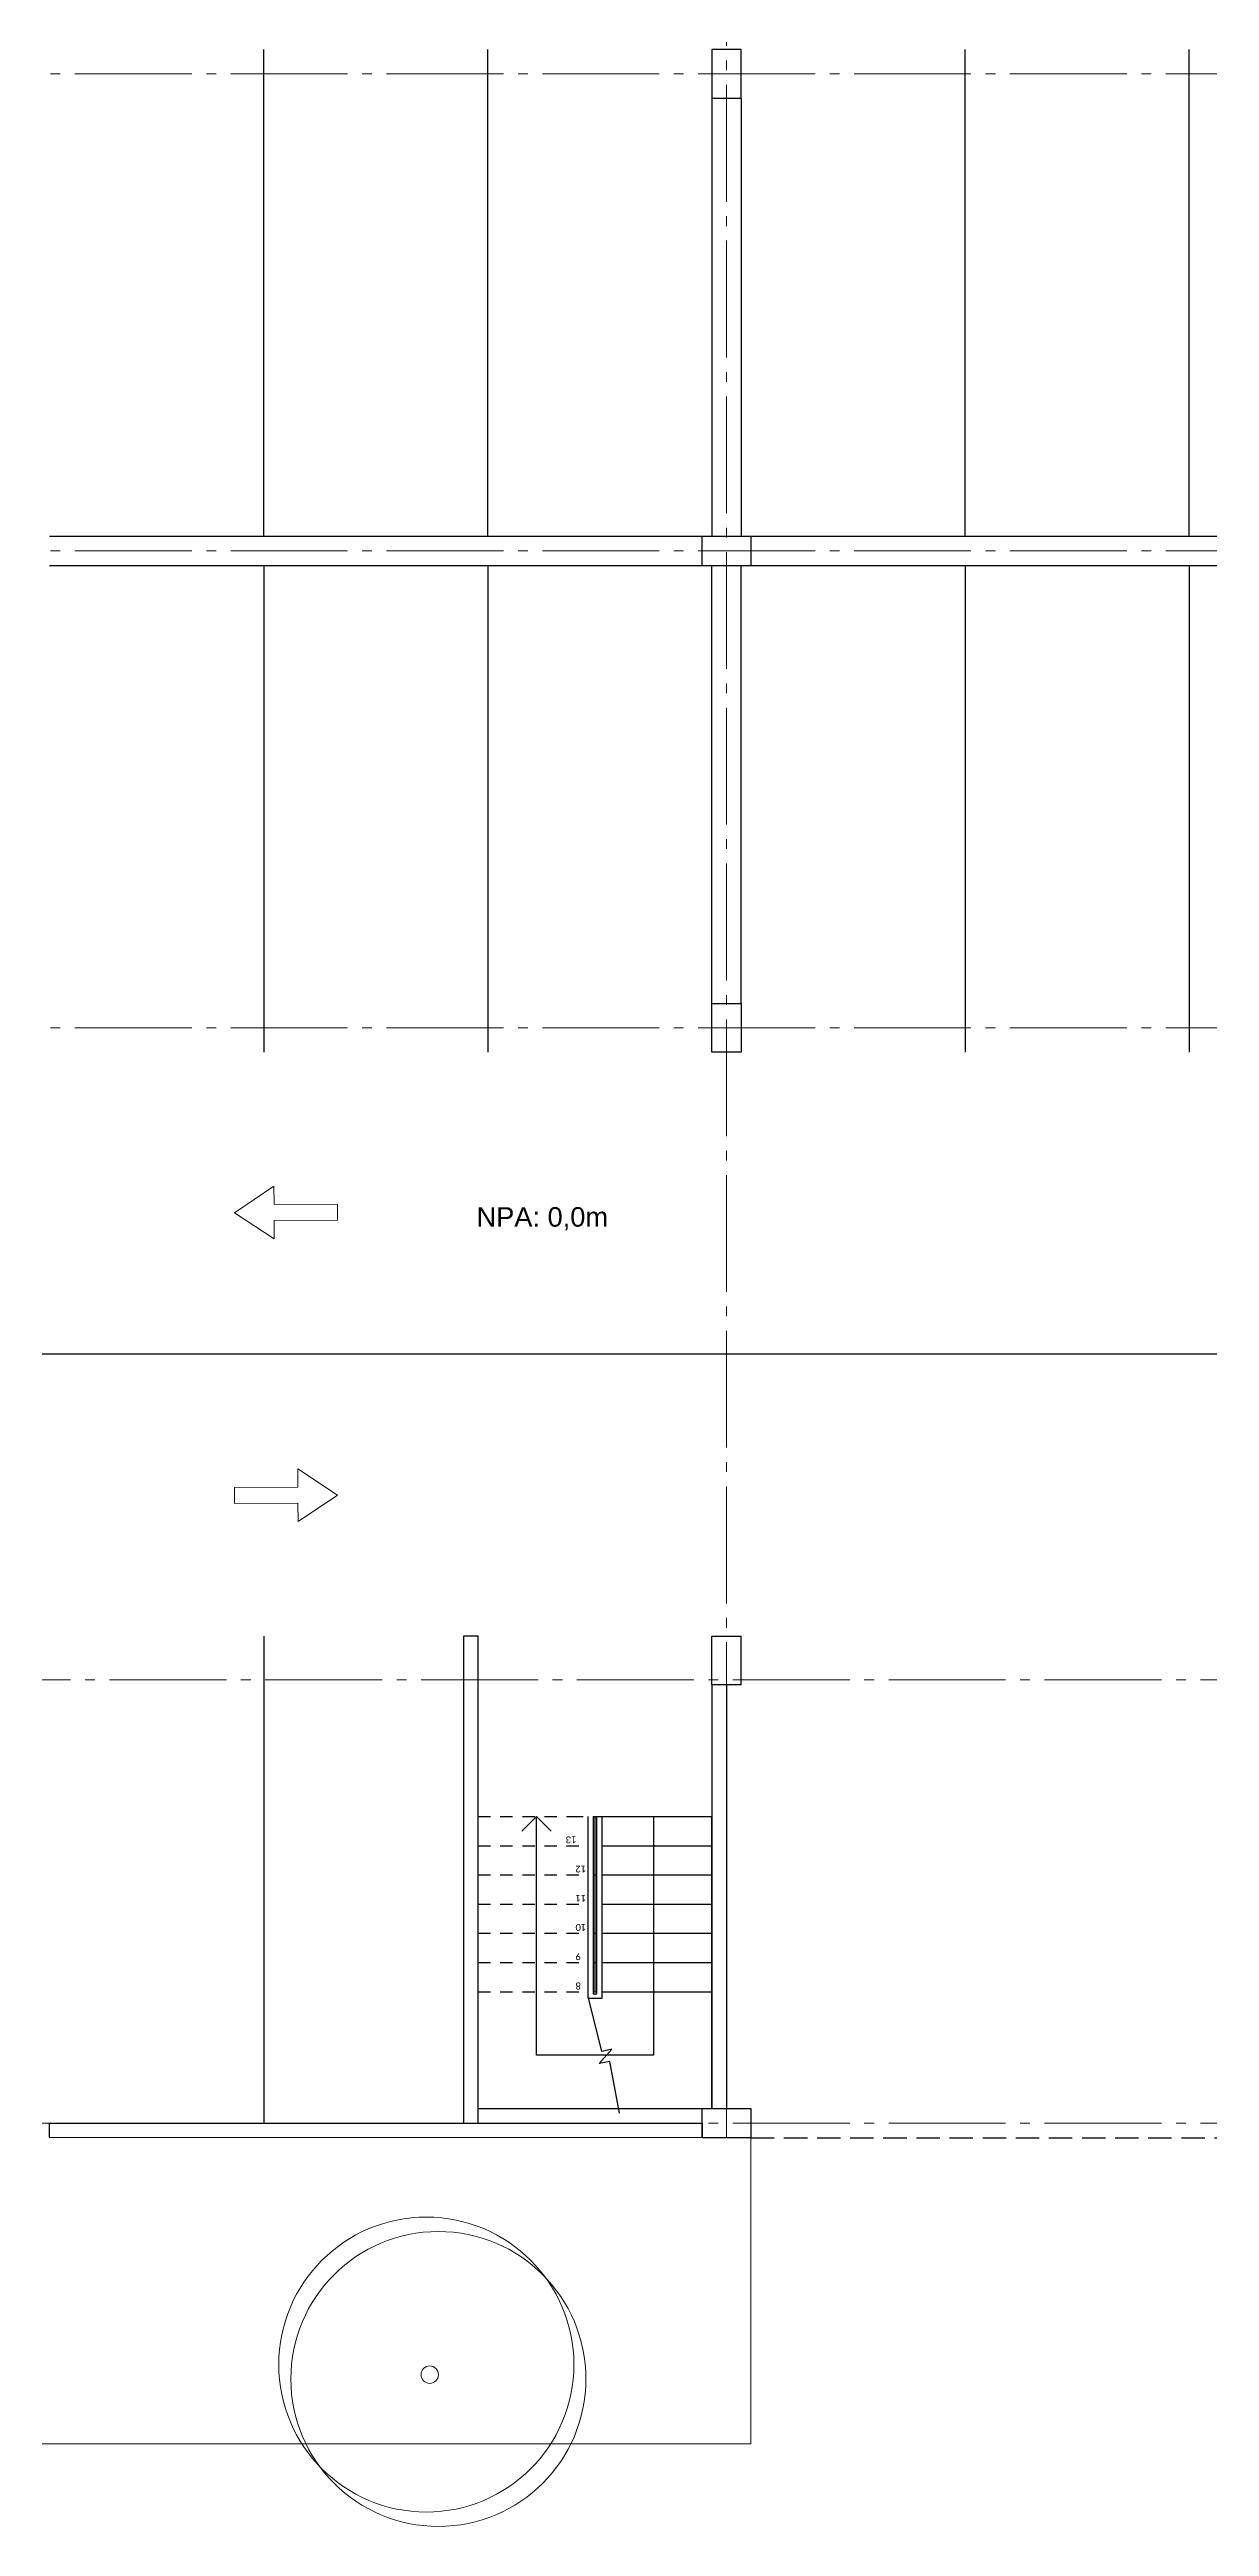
# Model space of a CAD drawing. Header units: metres. Extents: x 0 to 570, y -16 to 122.
# Drawn here: x 345.27 to 357.17, y 37.05 to 62.5 of the extents above; entities that cross this region are included whole.
import ezdxf

# ---------------------------------------------------------------- set-up
doc = ezdxf.new("R2010")
doc.units = ezdxf.units.M
for name, pattern in [('ACAD_ISO02W100', [15, 12, -3]), ('ACAD_ISO04W100', [30, 24, -3, 0, -3]), ('DASHED2', [9.525, 6.35, -3.175])]:
    doc.linetypes.add(name, pattern=pattern)
for name, color, linetype, lineweight in [('ARQ- ARBOLES', 85, 'Continuous', 13), ('ARQ-ZONAS VERDES', 82, 'Continuous', 13), ('HATCH', 8, 'Continuous', 5)]:
    doc.layers.add(name, color=color, linetype=linetype, lineweight=lineweight)
for name, color, linetype in [('ARQ- COLUMNAS', 7, 'Continuous'), ('ARQ-MUROS BAJOS', 252, 'Continuous'), ('ARQ-MUROS MAMPOSTERIA', 7, 'Continuous'), ('ARQ-PROYECCIONES', 252, 'ACAD_ISO02W100'), ('ARQ-SUELO', 252, 'Continuous'), ('ARQ-TEXTO', 7, 'Continuous'), ('estructura ejes', 7, 'ACAD_ISO04W100')]:
    doc.layers.add(name, color=color, linetype=linetype)
doc.styles.get("Standard").update_dxf_attribs({"font": 'arial.ttf'})

# ---------------------------------------------------------------- blocks, each defined once
blk = doc.blocks.new('ARBOL')
at = {"layer": 'ARQ- ARBOLES'}
for centre, radius in [((128.732, 225.111), 1.515), ((128.856, 224.963), 1.515), ((128.821, 225.067), 0.0892)]:
    blk.add_circle(centre, radius, dxfattribs=at)

msp = doc.modelspace()

# ---------------------------------------------------------------- linework, layer by layer
at = {"layer": 'ARQ- COLUMNAS'}
for points in [[(352.066, 62.498), (352.066, 61.998), (352.366, 61.998), (352.366, 62.498), (352.066, 62.498)], [(351.966, 57.198), (351.966, 57.498), (352.466, 57.498), (352.466, 57.198)], [(351.966, 57.198), (352.466, 57.198)], [(352.066, 52.198), (352.066, 52.698), (352.366, 52.698), (352.366, 52.198), (352.066, 52.198)], [(352.366, 45.698), (352.066, 45.698), (352.066, 46.198), (352.366, 46.198)], [(352.366, 45.698), (352.366, 46.198)], [(352.466, 41.045), (351.966, 41.045), (351.966, 41.345), (352.466, 41.345), (352.466, 41.045)]]:
    msp.add_lwpolyline(points, dxfattribs=at)
at = {"layer": 'ARQ-MUROS BAJOS'}
msp.add_line((350.696, 44.345), (350.746, 44.345), dxfattribs=at)
for points in [[(350.886, 44.345), (350.936, 44.345), (350.936, 42.475), (350.796, 42.475), (350.796, 44.345)], [(350.846, 44.345), (350.846, 42.525), (350.886, 42.525), (350.886, 44.345)]]:
    msp.add_lwpolyline(points, dxfattribs=at)
at = {"layer": 'ARQ-MUROS MAMPOSTERIA'}
for points in [[(349.666, 41.198), (349.666, 46.198), (349.516, 46.198), (349.516, 41.198)], [(352.066, 45.698), (352.066, 41.345)], [(352.216, 45.698), (352.216, 41.345)], [(345.266, 41.048), (345.266, 41.195), (351.966, 41.195), (351.966, 41.048), (345.266, 41.045)]]:
    msp.add_lwpolyline(points, dxfattribs=at)
at = {"layer": 'ARQ-PROYECCIONES', "ltscale": 0.02}
msp.add_lwpolyline([(352.466, 41.045), (359.166, 41.045)], dxfattribs=at)
at = {"layer": 'ARQ-SUELO', "linetype": 'DASHED2', "ltscale": 0.02}
msp.add_line((349.666, 44.345), (350.796, 44.345), dxfattribs=at)
at = {"layer": 'ARQ-SUELO'}
msp.add_line((350.846, 44.345), (352.066, 44.345), dxfattribs=at)
for points in [[(347.466, 57.498), (347.466, 62.498)], [(349.766, 57.498), (349.766, 62.498)], [(354.666, 57.498), (354.666, 62.498)], [(356.966, 57.498), (356.966, 62.498)], [(352.066, 61.995), (352.066, 57.498)], [(352.366, 61.995), (352.366, 57.498)], [(345.266, 57.498), (351.966, 57.498)], [(352.466, 57.498), (359.166, 57.498)], [(345.266, 57.198), (351.966, 57.198)], [(347.466, 57.198), (347.466, 52.198)], [(349.766, 57.198), (349.766, 52.198)], [(352.066, 52.702), (352.066, 57.198)], [(352.366, 52.702), (352.366, 57.198)], [(352.466, 57.198), (359.166, 57.198)], [(354.666, 57.198), (354.666, 52.198)], [(356.966, 57.198), (356.966, 52.198)], [(347.466, 46.198), (347.466, 41.195)], [(350.866, 42.545), (350.866, 44.345)], [(352.066, 41.345), (352.066, 44.345)], [(350.936, 44.045), (352.066, 44.045)], [(350.846, 43.745), (350.886, 43.745)], [(350.936, 43.745), (352.066, 43.745)], [(350.936, 43.445), (352.066, 43.445)], [(350.846, 43.145), (350.886, 43.145)], [(350.936, 43.145), (352.066, 43.145)], [(350.846, 42.845), (350.886, 42.845)], [(350.936, 42.845), (352.066, 42.845)], [(350.846, 42.545), (350.886, 42.545)], [(350.936, 42.545), (352.066, 42.545)], [(349.666, 41.345), (352.066, 41.345)]]:
    msp.add_lwpolyline(points, dxfattribs=at)
at = {"layer": 'ARQ-SUELO', "color": 251, "true_color": 0x636466}
msp.add_lwpolyline([(337.716, 49.098), (388.366, 49.098)], dxfattribs=at)
at = {"layer": 'ARQ-SUELO', "linetype": 'DASHED2', "ltscale": 0.02}
for points in [[(349.666, 44.045), (350.796, 44.045)], [(349.666, 43.745), (350.796, 43.745)], [(349.666, 43.445), (350.796, 43.445)], [(349.666, 43.145), (350.796, 43.145)], [(349.666, 42.845), (350.796, 42.845)], [(349.666, 42.545), (350.796, 42.545)]]:
    msp.add_lwpolyline(points, dxfattribs=at)
at = {"layer": 'ARQ-TEXTO'}
for points in [[(350.416, 44.195), (350.266, 44.345), (350.116, 44.195)], [(351.466, 44.345), (351.466, 41.895), (350.266, 41.895), (350.266, 44.345)], [(351.118, 41.297), (351.019, 41.827), (350.907, 41.808), (351.037, 41.956), (350.935, 41.932), (350.796, 42.497)]]:
    msp.add_lwpolyline(points, dxfattribs=at)
at = {"layer": 'ARQ-ZONAS VERDES'}
msp.add_lwpolyline([(321.566, 76.75), (321.566, 37.9), (352.466, 37.9), (352.466, 41.045)], dxfattribs=at)
at = {"layer": 'estructura ejes', "color": 252, "lineweight": 20, "ltscale": 0.05}
for p, q in [((352.216, 78.135), (352.216, 41.045)), ((401.126, 62.248), (330.466, 62.248)), ((401.126, 57.348), (330.466, 57.348)), ((401.126, 52.448), (330.466, 52.448)), ((396.681, 45.748), (330.466, 45.748)), ((396.681, 41.195), (330.466, 41.195))]:
    msp.add_line(p, q, dxfattribs=at)
at = {"layer": 'HATCH'}
for points in [[(348.223, 50.472), (348.222, 50.635), (347.571, 50.632), (347.57, 50.821), (347.165, 50.548), (347.573, 50.279), (347.572, 50.469), (348.223, 50.472)], [(347.165, 47.724), (347.166, 47.562), (347.816, 47.565), (347.817, 47.375), (348.223, 47.648), (347.815, 47.917), (347.816, 47.728), (347.165, 47.724)]]:
    msp.add_lwpolyline(points, dxfattribs=at)

# ---------------------------------------------------------------- block references
at = {"layer": 'ARQ-ZONAS VERDES', "rotation": 180}
msp.add_blockref('ARBOL', (477.99, 263.678), dxfattribs=at)

# ---------------------------------------------------------------- texts
at = {"layer": 'ARQ-TEXTO', "insert": (351, 50.605), "char_height": 0.2, "attachment_point": 3}
msp.add_mtext_dynamic_manual_height_columns('NPA: 0,0m', width=2.80317, gutter_width=12.5, heights=[0], dxfattribs=at)
at = {"layer": 'ARQ-TEXTO', "char_height": 0.07, "attachment_point": 3, "rotation": 180}
for s, insert in [('{\\fCalibri Light|b0|i0|c0|p34;13}', (350.566, 44.07)), ('{\\fCalibri Light|b0|i0|c0|p34;12}', (350.666, 43.77)), ('{\\fCalibri Light|b0|i0|c0|p34;11}', (350.666, 43.47)), ('{\\fCalibri Light|b0|i0|c0|p34;10}', (350.666, 43.17)), ('{\\fCalibri Light|b0|i0|c0|p34;9}', (350.666, 42.87)), ('{\\fCalibri Light|b0|i0|c0|p34;8}', (350.666, 42.57))]:
    msp.add_mtext_dynamic_manual_height_columns(s, width=0.07, gutter_width=12.5, heights=[0], dxfattribs=dict(at, insert=insert))

doc.saveas('drawing.dxf')
